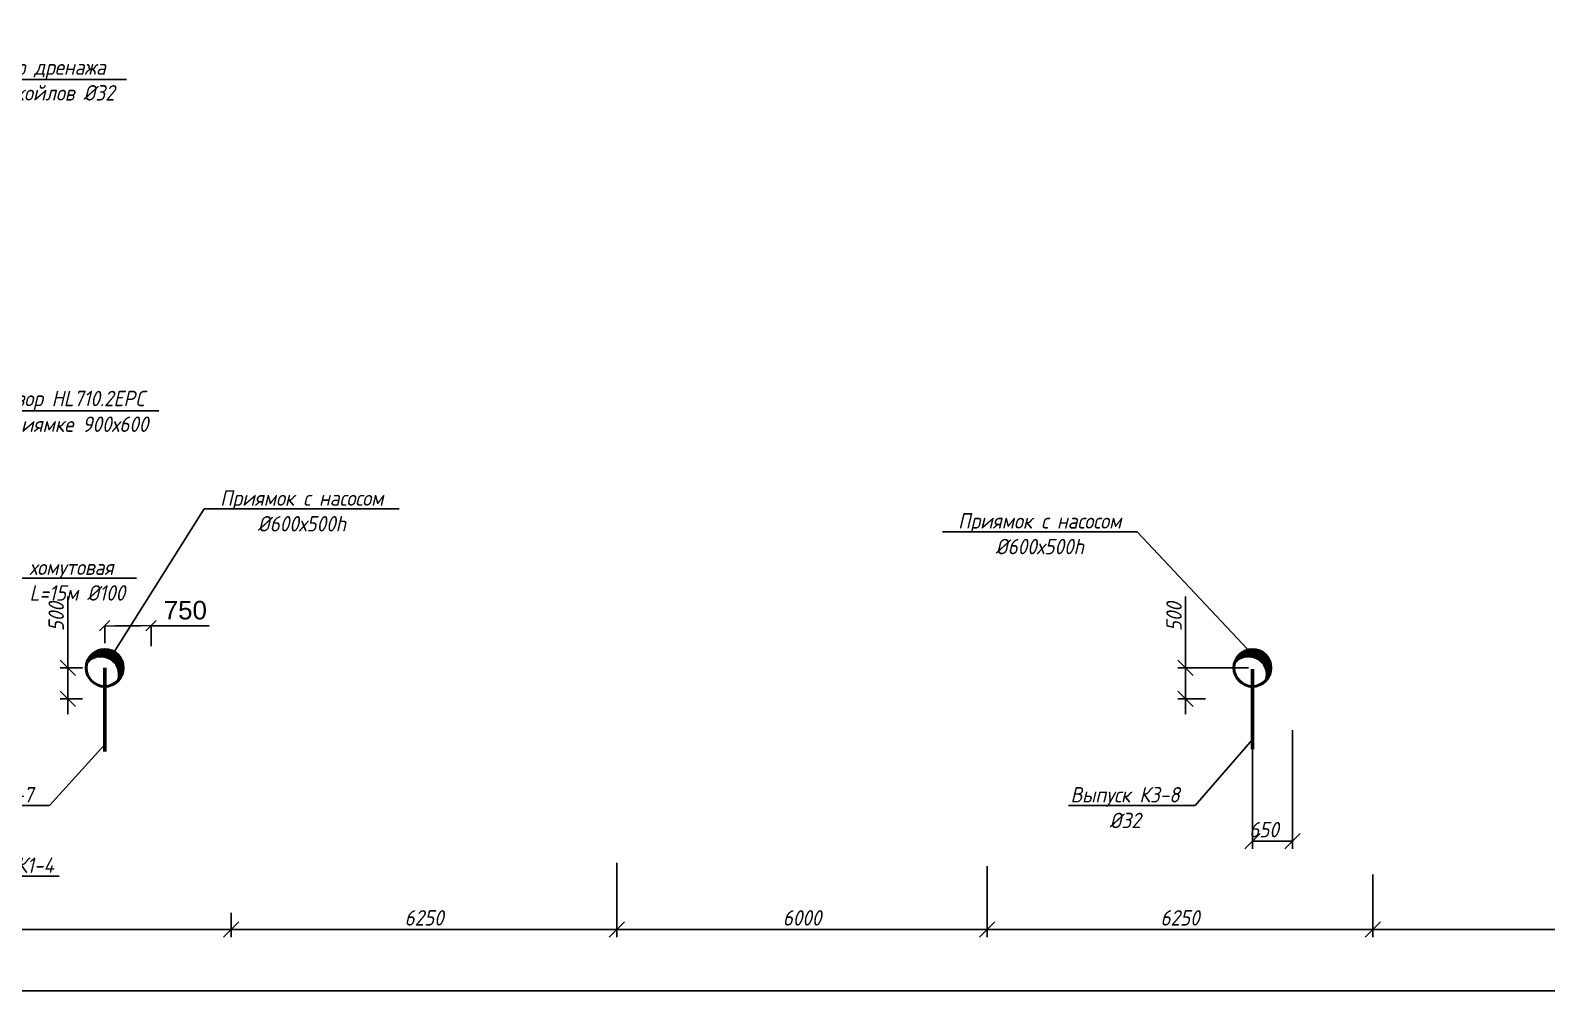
# Model space of a CAD drawing. Header units: millimetres. Extents: x -473555 to 885127, y 4787 to 453528.
# Drawn here: x 69830 to 94404, y 116915 to 132605 of the extents above; entities that cross this region are included whole.
import ezdxf
from ezdxf import colors
from ezdxf.entities.mleader import LeaderData, LeaderLine
from ezdxf.math import Vec2, Vec3

# ---------------------------------------------------------------- set-up
doc = ezdxf.new("R2010")
doc.units = ezdxf.units.MM
for name, color, linetype in [('ВК_text', 7, 'Continuous'), ('ВК_text @ 100', 7, 'Continuous'), ('ВК_К1_размер', 7, 'Continuous'), ('ВК_К1_размер @ 100', 7, 'Continuous'), ('ВК_К3_текст', 4, 'Continuous')]:
    doc.layers.add(name, color=color, linetype=linetype)
for name, color, linetype, lineweight in [('ВК_К1_текст', 34, 'Continuous', 9), ('ВК_К3', 4, 'Continuous', 60), ('ВК_К3_насос', 4, 'Continuous', 50)]:
    doc.layers.add(name, color=color, linetype=linetype, lineweight=lineweight)
doc.styles.add('ISOPEUR', font='isocpeui.ttf', dxfattribs={"width": 0.9})
doc.styles.add('СГЕНЕРИР_СТИЛЬ_5', font='')
doc.styles.get('СГЕНЕРИР_СТИЛЬ_5').set_extended_font_data('Arial Unicode MS Кириллический')
doc.dimstyles.new('Аннотативный', dxfattribs={"dimscale": 0, "dimtxt": 2.5, "dimasz": 2.5, "dimexe": 1.25, "dimexo": 0.625, "dimtad": 1, "dimdec": 0, "dimtxsty": 'ISOPEUR', "dimblk": 'OBLIQUE', "dimcen": 2.5, "dimclrt": 256, "dimadec": 0, "dimazin": 0, "dimtfac": 1, "dimtdec": 0, "dimtmove": 0, "dimatfit": 3, "dimfxl": 1, "dimtfillclr": 256, "dimarcsym": 0})
doc.dimstyles.new('СГЕНЕРИР_СТИЛЬ__3', dxfattribs={"dimtxt": 300, "dimasz": 171, "dimexe": 0.18, "dimexo": 400, "dimgap": 100, "dimtad": 1, "dimtih": 1, "dimtoh": 1, "dimdec": 0, "dimzin": 0, "dimdsep": 46, "dimtxsty": 'СГЕНЕРИР_СТИЛЬ_5', "dimblk": 'ARROWHEAD_6', "dimcen": 0.09, "dimclrd": 7, "dimclre": 7, "dimclrt": 256, "dimazin": 0, "dimtfac": 1, "dimtdec": 0, "dimtmove": 0, "dimatfit": 3, "dimfxl": 1, "dimtolj": 1, "dimtzin": 0, "dimarcsym": 0})

# ---------------------------------------------------------------- blocks, each defined once
blk = doc.blocks.new('_Oblique')
at = {"color": 0, "linetype": 'ByBlock', "lineweight": -2}
blk.add_line((-0.5, -0.5), (0.5, 0.5), dxfattribs=at)
blk = doc.blocks.new('*D245')
at = {"layer": 'Defpoints', "color": 0, "transparency": 16777216}
for p in [(65286, 118801), (73086, 118368), (73086, 118037)]:
    blk.add_point(p, dxfattribs=at)
at = {"layer": 'ВК_text', "color": 0, "lineweight": -2, "transparency": 16777216}
for p, q in [((65286, 118739), (65286, 117912)), ((73086, 118306), (73086, 117912)), ((65286, 118037), (73086, 118037))]:
    blk.add_line(p, q, dxfattribs=at)
at = {"layer": 'ВК_text', "color": 0, "lineweight": -2, "transparency": 16777216, "xscale": 250, "yscale": 250, "zscale": 250, "rotation": 180}
blk.add_blockref('_Oblique', (65286, 118037), dxfattribs=at)
at = {"layer": 'ВК_text', "color": 0, "lineweight": -2, "transparency": 16777216, "xscale": 250, "yscale": 250, "zscale": 250}
blk.add_blockref('_Oblique', (73086, 118037), dxfattribs=at)
at = {"layer": 'ВК_text', "transparency": 16777216, "insert": (69186, 118226), "char_height": 250, "attachment_point": 5, "style": 'ISOPEUR'}
blk.add_mtext('7800', dxfattribs=at)
blk = doc.blocks.new('*D246')
at = {"layer": 'Defpoints', "color": 0, "transparency": 16777216}
for p in [(79336, 119175), (73086, 118368), (79336, 118037)]:
    blk.add_point(p, dxfattribs=at)
at = {"layer": 'ВК_text', "color": 0, "lineweight": -2, "transparency": 16777216}
for p, q in [((79336, 119113), (79336, 117912)), ((73086, 118306), (73086, 117912)), ((73086, 118037), (79336, 118037))]:
    blk.add_line(p, q, dxfattribs=at)
at = {"layer": 'ВК_text', "color": 0, "lineweight": -2, "transparency": 16777216, "xscale": 250, "yscale": 250, "zscale": 250, "rotation": 180}
blk.add_blockref('_Oblique', (73086, 118037), dxfattribs=at)
at = {"layer": 'ВК_text', "color": 0, "lineweight": -2, "transparency": 16777216, "xscale": 250, "yscale": 250, "zscale": 250}
blk.add_blockref('_Oblique', (79336, 118037), dxfattribs=at)
at = {"layer": 'ВК_text', "transparency": 16777216, "insert": (76211, 118224), "char_height": 250, "attachment_point": 5, "style": 'ISOPEUR'}
blk.add_mtext('6250', dxfattribs=at)
blk = doc.blocks.new('*D247')
at = {"layer": 'Defpoints', "color": 0, "transparency": 16777216}
for p in [(79336, 119175), (85336, 119124), (85336, 118037)]:
    blk.add_point(p, dxfattribs=at)
at = {"layer": 'ВК_text', "color": 0, "lineweight": -2, "transparency": 16777216}
for p, q in [((79336, 119113), (79336, 117912)), ((85336, 119062), (85336, 117912)), ((79336, 118037), (85336, 118037))]:
    blk.add_line(p, q, dxfattribs=at)
at = {"layer": 'ВК_text', "color": 0, "lineweight": -2, "transparency": 16777216, "xscale": 250, "yscale": 250, "zscale": 250, "rotation": 180}
blk.add_blockref('_Oblique', (79336, 118037), dxfattribs=at)
at = {"layer": 'ВК_text', "color": 0, "lineweight": -2, "transparency": 16777216, "xscale": 250, "yscale": 250, "zscale": 250}
blk.add_blockref('_Oblique', (85336, 118037), dxfattribs=at)
at = {"layer": 'ВК_text', "transparency": 16777216, "insert": (82336, 118224), "char_height": 250, "attachment_point": 5, "style": 'ISOPEUR'}
blk.add_mtext('6000', dxfattribs=at)
blk = doc.blocks.new('*D248')
at = {"layer": 'Defpoints', "color": 0, "transparency": 16777216}
for p in [(85336, 119124), (91586, 118988), (91586, 118037)]:
    blk.add_point(p, dxfattribs=at)
at = {"layer": 'ВК_text', "color": 0, "lineweight": -2, "transparency": 16777216}
for p, q in [((85336, 119062), (85336, 117912)), ((91586, 118926), (91586, 117912)), ((85336, 118037), (91586, 118037))]:
    blk.add_line(p, q, dxfattribs=at)
at = {"layer": 'ВК_text', "color": 0, "lineweight": -2, "transparency": 16777216, "xscale": 250, "yscale": 250, "zscale": 250, "rotation": 180}
blk.add_blockref('_Oblique', (85336, 118037), dxfattribs=at)
at = {"layer": 'ВК_text', "color": 0, "lineweight": -2, "transparency": 16777216, "xscale": 250, "yscale": 250, "zscale": 250}
blk.add_blockref('_Oblique', (91586, 118037), dxfattribs=at)
at = {"layer": 'ВК_text', "transparency": 16777216, "insert": (88461, 118224), "char_height": 250, "attachment_point": 5, "style": 'ISOPEUR'}
blk.add_mtext('6250', dxfattribs=at)
blk = doc.blocks.new('*D249')
at = {"layer": 'Defpoints', "color": 0, "transparency": 16777216}
for p in [(91586, 118988), (99536, 119158), (99536, 118037)]:
    blk.add_point(p, dxfattribs=at)
at = {"layer": 'ВК_text', "color": 0, "lineweight": -2, "transparency": 16777216}
for p, q in [((99536, 119096), (99536, 117912)), ((91586, 118926), (91586, 117912)), ((91586, 118037), (99536, 118037))]:
    blk.add_line(p, q, dxfattribs=at)
at = {"layer": 'ВК_text', "color": 0, "lineweight": -2, "transparency": 16777216, "xscale": 250, "yscale": 250, "zscale": 250, "rotation": 180}
blk.add_blockref('_Oblique', (91586, 118037), dxfattribs=at)
at = {"layer": 'ВК_text', "color": 0, "lineweight": -2, "transparency": 16777216, "xscale": 250, "yscale": 250, "zscale": 250}
blk.add_blockref('_Oblique', (99536, 118037), dxfattribs=at)
at = {"layer": 'ВК_text', "transparency": 16777216, "insert": (95561, 118226), "char_height": 250, "attachment_point": 5, "style": 'ISOPEUR'}
blk.add_mtext('7950', dxfattribs=at)
blk = doc.blocks.new('*D250')
at = {"layer": 'Defpoints', "color": 0, "transparency": 16777216}
for p in [(99536, 119158), (25136, 118838), (99536, 117040)]:
    blk.add_point(p, dxfattribs=at)
at = {"layer": 'ВК_text', "color": 0, "lineweight": -2, "transparency": 16777216}
for p, q in [((99536, 119096), (99536, 116915)), ((25136, 118775), (25136, 116915)), ((25136, 117040), (99536, 117040))]:
    blk.add_line(p, q, dxfattribs=at)
at = {"layer": 'ВК_text', "color": 0, "lineweight": -2, "transparency": 16777216, "xscale": 250, "yscale": 250, "zscale": 250, "rotation": 180}
blk.add_blockref('_Oblique', (25136, 117040), dxfattribs=at)
at = {"layer": 'ВК_text', "color": 0, "lineweight": -2, "transparency": 16777216, "xscale": 250, "yscale": 250, "zscale": 250}
blk.add_blockref('_Oblique', (99536, 117040), dxfattribs=at)
at = {"layer": 'ВК_text', "transparency": 16777216, "insert": (62336, 117229), "char_height": 250, "attachment_point": 5, "style": 'ISOPEUR'}
blk.add_mtext('74400', dxfattribs=at)
blk = doc.blocks.new('_None')
blk = doc.blocks.new('ARROWHEAD_6')
at = {"color": 0, "linetype": 'Continuous', "lineweight": 0}
for p, q in [((0, 0), (-1, 0)), ((-0.5, -0.5), (0.5, 0.5))]:
    blk.add_line(p, q, dxfattribs=at)
blk = doc.blocks.new('*D209')
at = {"layer": 'Defpoints', "color": 0, "transparency": 16777216}
for p in [(71035, 122958), (71035, 122275), (71786, 122224)]:
    blk.add_point(p, dxfattribs=at)
at = {"layer": 'ВК_К1_размер', "color": 7, "lineweight": -2, "transparency": 16777216}
for p, q in [((71035, 122675), (71035, 122958)), ((71206, 122958), (71615, 122958)), ((71786, 122624), (71786, 122958)), ((71786, 122958), (72727, 122958))]:
    blk.add_line(p, q, dxfattribs=at)
at = {"layer": 'ВК_К1_размер', "color": 7, "lineweight": -2, "transparency": 16777216, "xscale": 171, "yscale": 171, "zscale": 171, "rotation": 180}
blk.add_blockref('ARROWHEAD_6', (71035, 122958), dxfattribs=at)
at = {"layer": 'ВК_К1_размер', "color": 7, "lineweight": -2, "transparency": 16777216, "xscale": 171, "yscale": 171, "zscale": 171}
blk.add_blockref('ARROWHEAD_6', (71786, 122958), dxfattribs=at)
at = {"layer": 'ВК_К1_размер', "transparency": 16777216, "insert": (72342, 123208), "char_height": 300, "attachment_point": 5, "style": 'СГЕНЕРИР_СТИЛЬ_5'}
blk.add_mtext('\\A1;750', dxfattribs=at)
blk = doc.blocks.new('*D348')
at = {"layer": 'Defpoints', "color": 0, "transparency": 16777216}
for p in [(89635, 121196), (90286, 121326), (90286, 119465)]:
    blk.add_point(p, dxfattribs=at)
at = {"layer": 'ВК_К1_размер', "color": 0, "lineweight": -2, "transparency": 16777216}
for p, q in [((90286, 121264), (90286, 119340)), ((89635, 121134), (89635, 119340)), ((89635, 119465), (90286, 119465))]:
    blk.add_line(p, q, dxfattribs=at)
at = {"layer": 'ВК_К1_размер', "color": 0, "lineweight": -2, "transparency": 16777216, "xscale": 250, "yscale": 250, "zscale": 250, "rotation": 180}
blk.add_blockref('_Oblique', (89635, 119465), dxfattribs=at)
at = {"layer": 'ВК_К1_размер', "color": 0, "lineweight": -2, "transparency": 16777216, "xscale": 250, "yscale": 250, "zscale": 250}
blk.add_blockref('_Oblique', (90286, 119465), dxfattribs=at)
at = {"layer": 'ВК_К1_размер', "transparency": 16777216, "insert": (89822, 119653), "char_height": 250, "attachment_point": 5, "style": 'ISOPEUR'}
blk.add_mtext('650', dxfattribs=at)
blk = doc.blocks.new('*D431')
at = {"layer": 'Defpoints', "color": 0, "transparency": 16777216}
for p in [(70735, 122275), (70437, 121775), (70735, 121775)]:
    blk.add_point(p, dxfattribs=at)
at = {"layer": 'ВК_К1_размер', "color": 0, "lineweight": -2, "transparency": 16777216}
for p, q in [((70437, 122275), (70437, 123431)), ((70673, 122275), (70312, 122275)), ((70437, 121775), (70437, 122275)), ((70673, 121775), (70312, 121775)), ((70437, 121775), (70437, 121525))]:
    blk.add_line(p, q, dxfattribs=at)
at = {"layer": 'ВК_К1_размер', "color": 0, "lineweight": -2, "transparency": 16777216, "xscale": 250, "yscale": 250, "zscale": 250}
for p, rotation in [((70437, 122275), 270), ((70437, 121775), 90)]:
    blk.add_blockref('_Oblique', p, dxfattribs=dict(at, rotation=rotation))
at = {"layer": 'ВК_К1_размер', "transparency": 16777216, "insert": (70249, 123103), "char_height": 250, "attachment_point": 5, "rotation": 90, "style": 'ISOPEUR'}
blk.add_mtext('500', dxfattribs=at)
blk = doc.blocks.new('*D439')
at = {"layer": 'Defpoints', "color": 0, "transparency": 16777216}
for p in [(88552, 122275), (89635, 122275), (88936, 121775)]:
    blk.add_point(p, dxfattribs=at)
at = {"layer": 'ВК_К1_размер', "color": 0, "lineweight": -2, "transparency": 16777216}
for p, q in [((88552, 122275), (88552, 123431)), ((89573, 122275), (88427, 122275)), ((88552, 121775), (88552, 122275)), ((88874, 121775), (88427, 121775)), ((88552, 121775), (88552, 121525))]:
    blk.add_line(p, q, dxfattribs=at)
at = {"layer": 'ВК_К1_размер', "color": 0, "lineweight": -2, "transparency": 16777216, "xscale": 250, "yscale": 250, "zscale": 250}
for p, rotation in [((88552, 122275), 270), ((88552, 121775), 90)]:
    blk.add_blockref('_Oblique', p, dxfattribs=dict(at, rotation=rotation))
at = {"layer": 'ВК_К1_размер', "transparency": 16777216, "insert": (88365, 123103), "char_height": 250, "attachment_point": 5, "rotation": 90, "style": 'ISOPEUR'}
blk.add_mtext('500', dxfattribs=at)

msp = doc.modelspace()

# ---------------------------------------------------------------- linework, layer by layer
at = {"layer": 'ВК_К3'}
for p, q in [((71035.3, 122274.9), (71035.3, 120920.5)), ((89635.2, 122254.9), (89635.2, 120956.9))]:
    msp.add_line(p, q, dxfattribs=at)
at = {"layer": 'ВК_К3_насос', "flags": 128}
msp.add_lwpolyline([(89900.9, 122135.7), (89790.9, 122436.1), (89497.4, 122541.4)], dxfattribs=at)
at = {"layer": 'ВК_К3_насос'}
for centre in [(71035.3, 122274.9), (89635.2, 122274.9)]:
    msp.add_circle(centre, 300, dxfattribs=at)
for centre in [(70972.1, 122166.7), (70985.7, 122202.8), (71001.4, 122229.8), (71019.5, 122250.1), (71026.3, 122261.4), (89572, 122166.7), (89585.5, 122202.8), (89601.3, 122229.8), (89619.4, 122250.1), (89626.1, 122261.4)]:
    msp.add_arc(centre, 300, 341.77312, 137.673, dxfattribs=at)

# ---------------------------------------------------------------- dimensions: what is measured, and where the dimension line sits
at = {"layer": 'ВК_text @ 100', "color": 0}
for base, p1, p2, override, picture, middle in [((99535.5, 117039.6), (25135.7, 118837.8), (99535.5, 119158.5), {"dimscale": 100, "dimtix": 0, "dimtofl": 1, "dimtmove": 0, "dimatfit": 1}, '*D250', (62335.6, 117228.8)), ((79335.6, 118036.6), (73085.7, 118368), (79335.6, 119175.3), {"dimscale": 100, "dimtix": 0, "dimtofl": 1, "dimtmove": 1, "dimatfit": 1}, '*D246', (76210.7, 118224.1)), ((85335.6, 118036.6), (79335.6, 119175.3), (85335.6, 119124), {"dimscale": 100, "dimtix": 0, "dimtofl": 1, "dimtmove": 1, "dimatfit": 1}, '*D247', (82335.6, 118224.1)), ((91585.5, 118036.6), (85335.6, 119124), (91585.5, 118988.3), {"dimscale": 100, "dimtix": 0, "dimtofl": 1, "dimtmove": 1, "dimatfit": 1}, '*D248', (88460.6, 118224.1)), ((99535.5, 118036.6), (91585.5, 118988.3), (99535.5, 119158.5), {"dimscale": 100, "dimtix": 0, "dimtofl": 1, "dimtmove": 1, "dimatfit": 1}, '*D249', (95560.5, 118225.7)), ((73085.7, 118036.6), (65285.9, 118801.2), (73085.7, 118368), {"dimscale": 100, "dimtix": 0, "dimtofl": 1, "dimtmove": 1, "dimatfit": 1}, '*D245', (69185.8, 118225.7))]:
    dim = msp.add_linear_dim(base=base, p1=p1, p2=p2, dimstyle='Аннотативный', override=override, dxfattribs=at)
    dim.commit()
    dim.dimension.update_dxf_attribs({"geometry": picture, "text_midpoint": middle})
at = {"layer": 'ВК_К1_размер'}
dim = msp.add_linear_dim(base=(71035.3, 122957.6), p1=(71785.7, 122223.9), p2=(71035.3, 122274.9), dimstyle='СГЕНЕРИР_СТИЛЬ__3', dxfattribs=at)
dim.commit()
dim.dimension.update_dxf_attribs({"geometry": '*D209', "text_midpoint": (72341.7, 122957.6), "dimtype": 160})
at = {"layer": 'ВК_К1_размер @ 100'}
dim = msp.add_linear_dim(base=(70436.9, 121774.9), p1=(70735.3, 122274.9), p2=(70735.3, 121774.9), angle=90, dimstyle='Аннотативный', override={"dimscale": 100, "dimtix": 0, "dimtofl": 1, "dimtmove": 0, "dimatfit": 1}, dxfattribs=at)
dim.commit()
dim.dimension.update_dxf_attribs({"geometry": '*D431', "text_midpoint": (70436.9, 123102.9), "dimtype": 160})
dim = msp.add_linear_dim(base=(88552.3, 122274.9), p1=(88936.2, 121774.9), p2=(89635.2, 122274.9), angle=90, dimstyle='Аннотативный', override={"dimscale": 100, "dimtix": 0, "dimtofl": 1, "dimtmove": 0, "dimatfit": 1}, dxfattribs=at)
dim.commit()
dim.dimension.update_dxf_attribs({"geometry": '*D439', "text_midpoint": (88364.8, 123102.9)})
dim = msp.add_linear_dim(base=(90285.5, 119465.2), p1=(89635.2, 121196.5), p2=(90285.5, 121326.4), dimstyle='Аннотативный', override={"dimscale": 100, "dimtix": 0, "dimtofl": 1, "dimtmove": 0, "dimatfit": 1}, dxfattribs=at)
dim.commit()
dim.dimension.update_dxf_attribs({"geometry": '*D348', "text_midpoint": (89821.8, 119465.2), "dimtype": 160})

# ---------------------------------------------------------------- leaders
at = {"layer": 'ВК_К1_текст', "linetype": 'Continuous'}
ml = msp.add_multileader_mtext('Standard', dxfattribs=at)
ml.set_content('сбор дренажа\\Pфанкойлов %%C32', color=256, style='ISOPEUR')
ml.set_leader_properties()
ml.set_arrow_properties(name='NONE')
ml.build(insert=Vec2(0, 0))
ml.multileader.update_dxf_attribs({"text_left_attachment_type": 6, "text_right_attachment_type": 6, "dogleg_length": 0.1, "arrow_head_size": 250, "scale": 100})
ctx = ml.context
ctx.base_point, ctx.scale, ctx.char_height, ctx.arrow_head_size, ctx.landing_gap_size, ctx.plane_origin = Vec3(68819, 131809.2), 100, 250, 250, 200, Vec3(76541.9, 123167.6)
ctx.left_attachment, ctx.right_attachment, ctx.text_align_type = 6, 6, 1
notes = []
notes.append((ctx, [(0, (1, 1, 0), (68809, 131809.2), (1, 0), 10, [(0, [(68323.5, 132605.3)], 0, [])])]))
ctx.mtext.insert, ctx.mtext.alignment, ctx.mtext.flow_direction = Vec3(70118.8, 132134.2), 2, 5
ml = msp.add_multileader_mtext('Standard', dxfattribs=at)
ml.set_content('К1\\P%%C150', color=256, style='ISOPEUR')
ml.set_leader_properties()
ml.set_arrow_properties(name='NONE')
ml.build(insert=Vec2(0, 0))
ml.multileader.update_dxf_attribs({"text_left_attachment_type": 6, "text_right_attachment_type": 6, "dogleg_length": 0.1, "arrow_head_size": 250, "scale": 100})
ctx = ml.context
ctx.base_point, ctx.scale, ctx.char_height, ctx.arrow_head_size, ctx.landing_gap_size, ctx.plane_origin = Vec3(49703.1, 128471.4), 100, 250, 250, 200, Vec3(57426, 119829.7)
ctx.left_attachment, ctx.right_attachment, ctx.text_align_type = 6, 6, 1
notes.append((ctx, [(0, (1, 1, 0), (49693.1, 128471.4), (1, 0), 10, [(0, [(49185.8, 128799.6)], 0, [])])]))
ctx.mtext.insert, ctx.mtext.width, ctx.mtext.alignment, ctx.mtext.flow_direction = Vec3(50208.7, 128771.4), 679.167, 2, 5
ml = msp.add_multileader_mtext('Standard', dxfattribs=at)
ml.set_content('Затвор HL710.2EPC\\Pв приямке 900х600', color=256, style='ISOPEUR')
ml.set_leader_properties()
ml.set_arrow_properties(name='NONE')
ml.build(insert=Vec2(0, 0))
ml.multileader.update_dxf_attribs({"text_left_attachment_type": 6, "text_right_attachment_type": 6, "dogleg_length": 0.1, "arrow_head_size": 250, "scale": 100})
ctx = ml.context
ctx.base_point, ctx.scale, ctx.char_height, ctx.arrow_head_size, ctx.landing_gap_size, ctx.plane_origin = Vec3(68814.5, 126439.5), 100, 250, 250, 200, Vec3(83901.9, 119764)
ctx.left_attachment, ctx.right_attachment, ctx.text_align_type = 6, 6, 1
notes.append((ctx, [(0, (1, 1, 0), (68804.5, 126439.5), (1, 0), 10, [(0, [(67360.7, 127565.8)], 0, [])])]))
ctx.mtext.insert, ctx.mtext.alignment, ctx.mtext.flow_direction = Vec3(70393.8, 126764.5), 2, 5
ml = msp.add_multileader_mtext('Standard', dxfattribs=at)
ml.set_content('Труба хомутовая\\Pдлины L=15м %%C100', color=256, style='ISOPEUR')
ml.set_leader_properties()
ml.set_arrow_properties(name='NONE')
ml.build(insert=Vec2(0, 0))
ml.multileader.update_dxf_attribs({"text_left_attachment_type": 6, "text_right_attachment_type": 6, "dogleg_length": 0.1, "arrow_head_size": 250, "scale": 100})
ctx = ml.context
ctx.base_point, ctx.scale, ctx.char_height, ctx.arrow_head_size, ctx.landing_gap_size, ctx.plane_origin = Vec3(68567.7, 123730.5), 100, 250, 250, 200, Vec3(84545.8, 118025.2)
ctx.left_attachment, ctx.right_attachment, ctx.text_align_type = 6, 6, 1
notes.append((ctx, [(0, (1, 1, 0), (68557.7, 123730.5), (1, 0), 10, [(0, [(67285.7, 124163.8)], 0, [])])]))
ctx.mtext.insert, ctx.mtext.width, ctx.mtext.alignment, ctx.mtext.flow_direction = Vec3(70049.2, 124030.5), 3015.909, 2, 5
ml = msp.add_multileader_mtext('Standard', dxfattribs=at)
ml.set_content('Выпуск К1-4\\P%%C100', color=256, style='ISOPEUR')
ml.set_leader_properties()
ml.set_arrow_properties(name='NONE')
ml.build(insert=Vec2(0, 0))
ml.multileader.update_dxf_attribs({"text_left_attachment_type": 6, "text_right_attachment_type": 6, "dogleg_length": 0.1, "arrow_head_size": 250, "scale": 100})
ctx = ml.context
ctx.base_point, ctx.scale, ctx.char_height, ctx.arrow_head_size, ctx.landing_gap_size, ctx.plane_origin = Vec3(68252.6, 118902.2), 100, 250, 250, 200, Vec3(81415.7, 113299.8)
ctx.left_attachment, ctx.right_attachment, ctx.text_align_type = 6, 6, 1
notes.append((ctx, [(0, (1, 1, 0), (68242.6, 118902.2), (1, 0), 10, [(0, [(67285.7, 119718.4)], 0, [])])]))
ctx.mtext.insert, ctx.mtext.alignment, ctx.mtext.flow_direction = Vec3(69349, 119202.2), 2, 5
at = {"layer": 'ВК_К3_текст', "linetype": 'Continuous'}
ml = msp.add_multileader_mtext('Standard', dxfattribs=at)
ml.set_content('Приямок с насосом\\P%%C600х500h', color=256, style='ISOPEUR')
ml.set_leader_properties()
ml.set_arrow_properties(name='NONE')
ml.build(insert=Vec2(0, 0))
ml.multileader.update_dxf_attribs({"text_left_attachment_type": 6, "text_right_attachment_type": 6, "dogleg_length": 0.1, "arrow_head_size": 250, "scale": 100})
ctx = ml.context
ctx.base_point, ctx.scale, ctx.char_height, ctx.arrow_head_size, ctx.landing_gap_size, ctx.plane_origin = Vec3(72659.3, 124851.6), 100, 250, 250, 200, Vec3(73057.3, 114144.5)
ctx.left_attachment, ctx.right_attachment, ctx.text_align_type = 6, 6, 1
notes.append((ctx, [(0, (1, 1, 0), (72649.3, 124851.6), (1, 0), 10, [(0, [(71170.7, 122509.2)], 0, [])])]))
ctx.mtext.insert, ctx.mtext.alignment, ctx.mtext.flow_direction = Vec3(74228.3, 125151.6), 2, 5
ml = msp.add_multileader_mtext('Standard', dxfattribs=at)
ml.set_content('Приямок с насосом\\P%%C600х500h', color=256, style='ISOPEUR')
ml.set_leader_properties()
ml.set_arrow_properties(name='NONE')
ml.build(insert=Vec2(0, 0))
ml.multileader.update_dxf_attribs({"text_left_attachment_type": 6, "text_right_attachment_type": 6, "dogleg_length": 0.1, "arrow_head_size": 250, "scale": 100})
ctx = ml.context
ctx.base_point, ctx.scale, ctx.char_height, ctx.arrow_head_size, ctx.landing_gap_size, ctx.plane_origin = Vec3(84618.5, 124481.7), 100, 250, 250, 200, Vec3(86537.5, 113441.3)
ctx.left_attachment, ctx.right_attachment, ctx.text_align_type = 6, 6, 1
notes.append((ctx, [(1, (1, 1, 0), (87766.3, 124481.7), (-1, 0), 10, [(0, [(89644.1, 122488.7)], 0, [])])]))
ctx.mtext.insert, ctx.mtext.alignment, ctx.mtext.flow_direction = Vec3(86187.4, 124781.7), 2, 5
ml = msp.add_multileader_mtext('Standard', dxfattribs=at)
ml.set_content('Выпуск К3-7\\P%%C32', color=256, style='ISOPEUR')
ml.set_leader_properties()
ml.set_arrow_properties(name='NONE')
ml.build(insert=Vec2(0, 0))
ml.multileader.update_dxf_attribs({"text_left_attachment_type": 6, "text_right_attachment_type": 6, "dogleg_length": 0.1, "arrow_head_size": 250, "scale": 100})
ctx = ml.context
ctx.base_point, ctx.scale, ctx.char_height, ctx.arrow_head_size, ctx.landing_gap_size, ctx.plane_origin = Vec3(67869.6, 120044.3), 100, 250, 250, 200, Vec3(72563.2, 110423.1)
ctx.left_attachment, ctx.right_attachment, ctx.text_align_type = 6, 6, 1
notes.append((ctx, [(1, (1, 1, 0), (70137.9, 120044.3), (-1, 0), 10, [(0, [(71035.3, 121030.5)], 0, [])])]))
ctx.mtext.insert, ctx.mtext.alignment, ctx.mtext.flow_direction = Vec3(68998.8, 120344.3), 2, 5
ml = msp.add_multileader_mtext('Standard', dxfattribs=at)
ml.set_content('Выпуск К3-8\\P%%C32', color=256, style='ISOPEUR')
ml.set_leader_properties()
ml.set_arrow_properties(name='NONE')
ml.build(insert=Vec2(0, 0))
ml.multileader.update_dxf_attribs({"text_left_attachment_type": 6, "text_right_attachment_type": 6, "dogleg_length": 0.1, "arrow_head_size": 250, "scale": 100})
ctx = ml.context
ctx.base_point, ctx.scale, ctx.char_height, ctx.arrow_head_size, ctx.landing_gap_size, ctx.plane_origin = Vec3(86447.3, 120044.3), 100, 250, 250, 200, Vec3(91129.7, 110423.1)
ctx.left_attachment, ctx.right_attachment, ctx.text_align_type = 6, 6, 1
notes.append((ctx, [(1, (1, 1, 0), (88705.6, 120044.3), (-1, 0), 10, [(0, [(89635.2, 121114.5)], 0, [])])]))
ctx.mtext.insert, ctx.mtext.alignment, ctx.mtext.flow_direction = Vec3(87571.4, 120344.3), 2, 5
for ctx, leaders in notes:
    for number, flags, end, landing, length, lines in leaders:
        leader = LeaderData()
        leader.index, (leader.has_last_leader_line, leader.has_dogleg_vector, leader.attachment_direction) = number, flags
        leader.last_leader_point, leader.dogleg_vector, leader.dogleg_length = Vec3(end), Vec3(landing), length
        for number, points, colour, breaks in lines:
            line = LeaderLine()
            line.index, line.vertices, line.color, line.breaks = number, Vec3.list(points), colors.encode_raw_color(colour), breaks
            leader.lines.append(line)
        ctx.leaders.append(leader)

doc.saveas('drawing.dxf')
